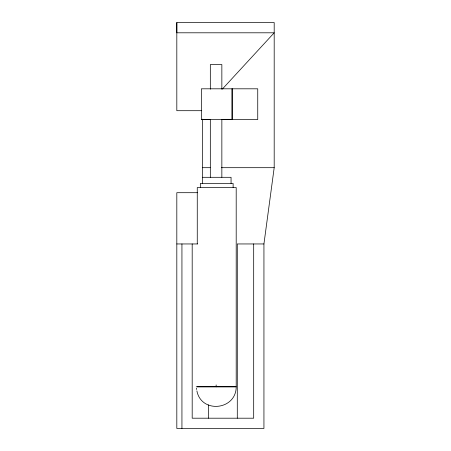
<?xml version="1.0" encoding="UTF-8"?>
<svg xmlns="http://www.w3.org/2000/svg" width="451" height="451" viewBox="0 0 451 451"><rect width="100%" height="100%" fill="white"/><g stroke="black" fill="none" stroke-linecap="round" stroke-linejoin="round"><path stroke-width="0.68" d="M197.589 192.701L176.815 192.701L176.815 428.45L263.936 428.45L263.936 243.952L274.191 167.687L274.191 22.55L176.815 22.55L176.815 32.799L274.191 32.799L222.394 89.027M232.13 119.329L201.388 119.357L201.366 88.808L257.741 88.808L257.741 119.554L232.118 119.554L232.118 88.808L232.118 119.554L221.638 119.481M201.744 110.698L176.815 110.698L176.815 22.55M202.437 167.687L210.177 167.687M221.43 167.687L274.191 167.687M202.392 177.305L231.059 177.305L231.059 183.456M176.815 243.952L197.656 243.952M263.936 243.952L237.288 243.952L237.288 418.201M196.23 386.755L236.211 386.755C236.239 410.179 201.321 413.945 196.878 390.87M197.262 386.817L236.194 386.817L236.194 187.554L197.262 187.554L197.262 243.884M210.459 119.397L201.388 119.357M196.444 388.125L196.664 389.501M253.688 243.952L253.688 418.201L192.188 418.201L192.188 243.952M233.128 187.554L233.128 183.456L200.329 183.456L200.329 187.554M221.853 89.219L221.853 64.555L210.324 64.555L210.324 89.219M221.853 119.521L221.853 177.305M210.324 119.521L210.324 177.305M208.587 404.851L208.587 418.201M202.437 119.109L202.437 183.67M181.939 243.952L181.939 428.45M216.147 386.817A19.478 0.581 -90 0 1 216.147 384.912"/></g></svg>
